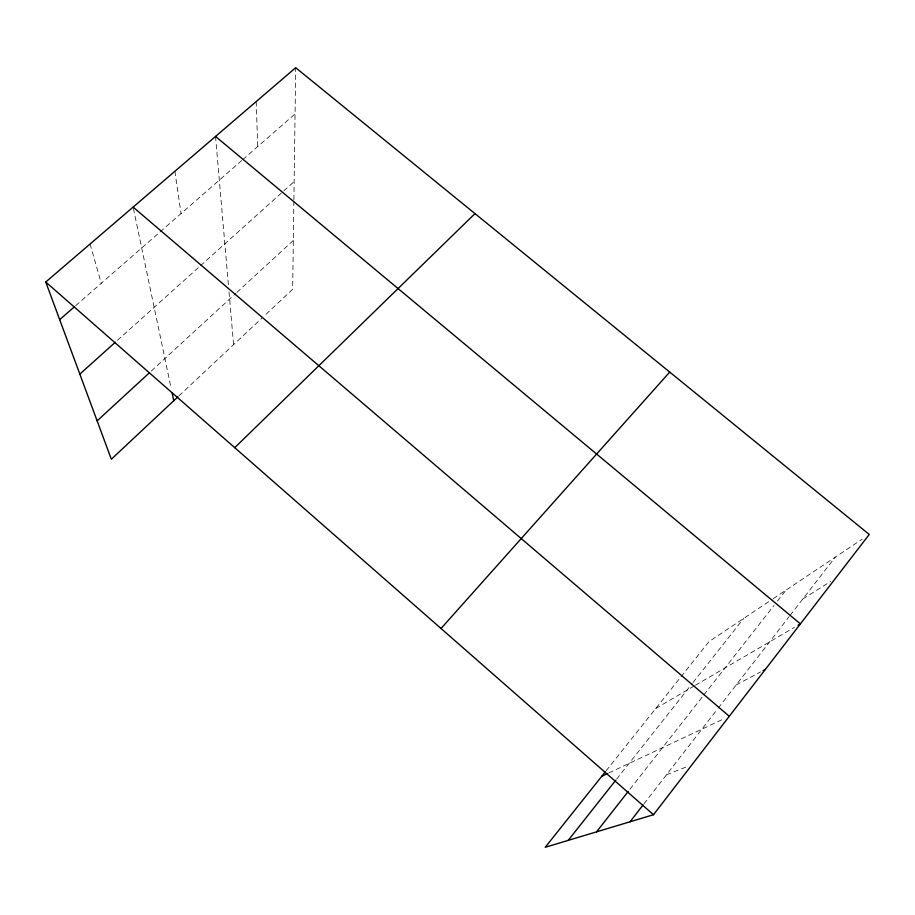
<?xml version="1.0" encoding="UTF-8"?>
<svg xmlns="http://www.w3.org/2000/svg" width="915" height="915" viewBox="0 0 915 915"><rect width="100%" height="100%" fill="white"/><g stroke="black" fill="none" stroke-linecap="round" stroke-linejoin="round"><path stroke-width="0.69" stroke-dasharray="4.58 3.43" d="M293.875 201.094L292.663 289.3L264.446 315.744M293.887 199.699L295.694 67.71M643.931 803.873L717.314 709.262M718.172 708.153L789.199 616.573M790.045 615.475L835.258 557.178M629.977 789.199L702.983 696.063M703.864 694.943L773.999 605.467M777.441 601.075L786.042 590.095M616.664 779.1L692.163 683.619M693.032 682.521L743.746 618.38M606.153 770.762L708.999 641.621L772.1 599.417M178.974 395.852L262.411 317.654M151.295 371.055L235.864 293.292M236.905 292.343L293.338 240.451M117.463 340.311L199.459 266.654M200.511 265.705L282.735 191.841M283.764 190.903L294.138 181.593M75.671 305.679L241.709 160.56M242.772 159.622L295.065 113.929M773.267 598.639L862.216 539.152M802.878 598.936L830.557 581.505M655.781 708.45L694.199 685.976M695.411 685.266L794.472 627.347M736.198 684.923L760.537 671.953M608.887 772.935L724.303 718.618M666.497 774.776L686.902 766.724M90.082 244.008L101.256 283.318M133.407 208.46L171.208 388.566M174.914 171.265L181.033 213.595M215.528 136.438L228.544 286.509M229.025 292.068L233.588 344.669M256.189 101.576L257.71 146.583"/><path stroke-width="1.37" d="M605.273 771.871L545.214 847.29L653.504 814.727L869.25 534.452L295.694 67.71L45.75 282.014L111.333 459.238L177.933 396.824M630.046 821.784L643.062 804.994M596.546 831.849L628.216 791.441M568.204 840.37L615.784 780.209M441.03 628.491L669.723 372.085M234.743 447.675L474.988 213.618M97.127 420.866L149.202 372.977M79.834 374.121L115.382 342.187M59.681 319.655L74.607 306.616M798.04 625.265L800.408 623.881L215.528 136.438M762.973 670.649L765.409 669.357M601.75 776.297L607.697 773.495M133.121 207.099L729.289 716.273M45.75 282.014L653.504 814.727M172.054 392.626L173.758 400.736"/></g></svg>
